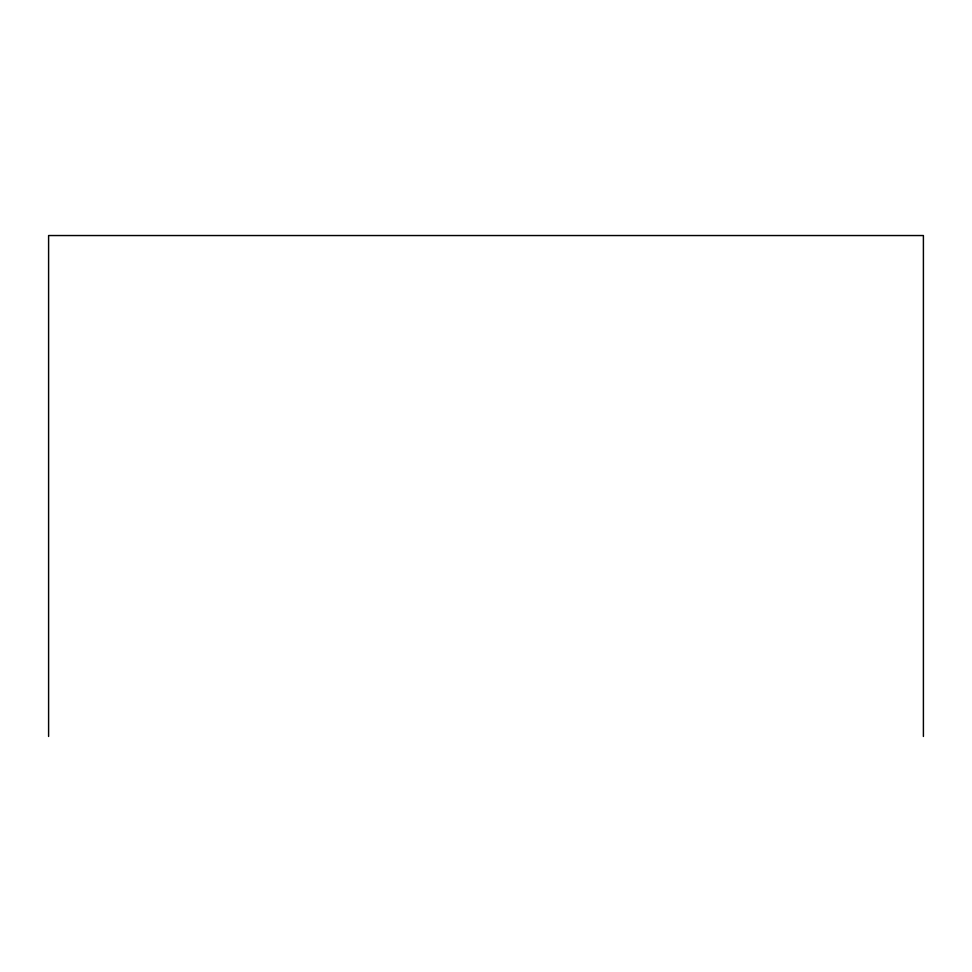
<?xml version="1.0" encoding="UTF-8"?>
<svg xmlns="http://www.w3.org/2000/svg" width="972" height="972" viewBox="0 0 972 972"><rect width="100%" height="100%" fill="white"/><g stroke="black" fill="none" stroke-linecap="round" stroke-linejoin="round"><path stroke-width="1.46" d="M923.4 736.46L923.4 235.54L48.6 235.54L48.6 736.46"/></g></svg>
